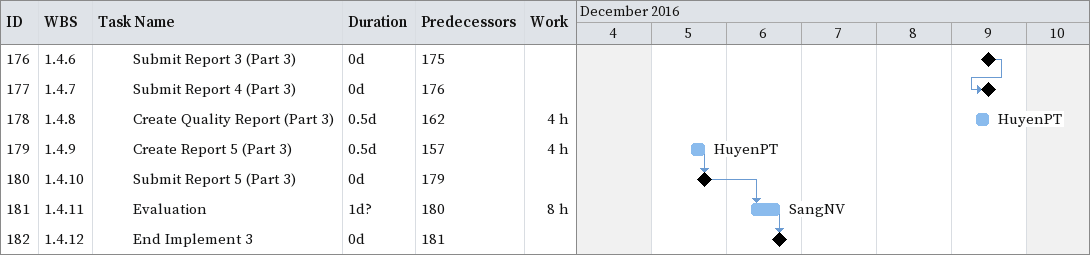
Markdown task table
| ID | WBS | Task | Duration | Start | Finish | Predecessors | Resources | Work (h) |
|---|---|---|---|---|---|---|---|---|
| 176 | 1.4.6 | Submit Report 3 (Part 3) | 0d | 2016-12-09 | 2016-12-09 | 175 |  |  |
| 177 | 1.4.7 | Submit Report 4 (Part 3) | 0d | 2016-12-09 | 2016-12-09 | 176 |  |  |
| 178 | 1.4.8 | Create Quality Report (Part 3) | 0.5d | 2016-12-09 | 2016-12-09 | 162 | HuyenPT | 4 |
| 179 | 1.4.9 | Create Report 5 (Part 3) | 0.5d | 2016-12-05 | 2016-12-05 | 157 | HuyenPT | 4 |
| 180 | 1.4.10 | Submit Report 5 (Part 3) | 0d | 2016-12-05 | 2016-12-05 | 179 |  |  |
| 181 | 1.4.11 | Evaluation | 1d? | 2016-12-06 | 2016-12-06 | 180 | SangNV | 8 |
| 182 | 1.4.12 | End Implement 3 | 0d | 2016-12-06 | 2016-12-06 | 181 |  |  |
